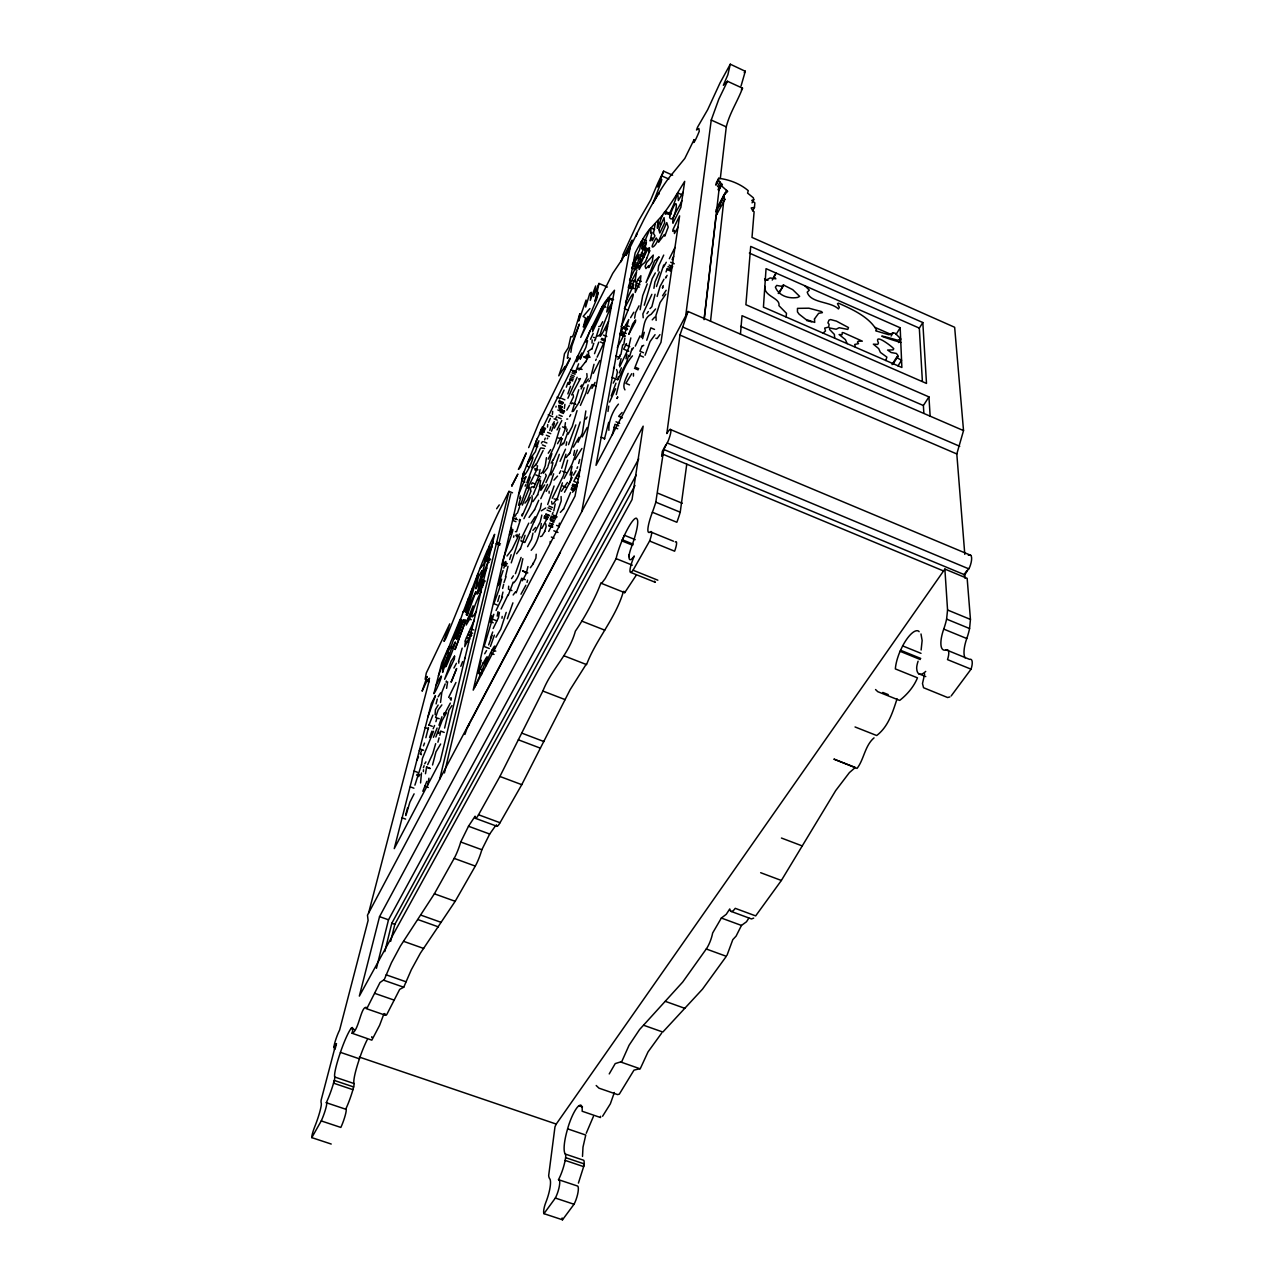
<?xml version="1.0" encoding="UTF-8"?>
<svg xmlns="http://www.w3.org/2000/svg" width="1284" height="1284" viewBox="0 0 1284 1284"><rect width="100%" height="100%" fill="white"/><g stroke="black" fill="none" stroke-linecap="round" stroke-linejoin="round"><path stroke-width="1.5" d="M540.066 469.527L538.75 476.155L533.679 487.711M528.157 461.614L535.396 451.647L538.911 440.813L535.203 446.575L535.396 444.007L534.625 445.323L537.659 446.575M460.812 666.332L462.625 661.629M513.199 582.134L508.191 595.519M640.122 309.733L642.738 295.625L647.232 283.892M540.5 485.529L537.514 495.191M519.571 506.987L517.388 513.167M432.531 764.991L435.95 751.91L440.653 744.014M423.399 771.588L423.479 769.758M633.493 373.467L633.445 376.1M552.939 462.738L550.659 472.351L545.941 482.543M655.065 294.261L651.855 306.748L649.977 308.625M622.676 344.818L620.974 354.272M428.92 725.235L432.901 715.108M447.634 681.836L446.591 688.336M581.764 511.626L630.203 247.138L643.942 219.452A139.924 17.35 -67.2 0 1 672.334 173.709L684.821 158.43L694.098 139.587L693.697 142.524L694.981 140.823A12.663 1.541 -66.6 0 0 699.266 131.193L698.881 128.496L696.522 129.989L697.533 127.212L707.677 109.686L720.067 82.85L730.291 64.2L727.867 74.761L723.341 85.306L727.466 81.261L742.521 88.179C737.658 101.227 729.537 113.249 726.279 126.875L720.308 178.556M552.056 504.243L551.606 501.45M450.058 698.801L450.106 697.982M506.217 612.388L500.776 629.192L496.009 637.201M512.91 602.854L507.357 618.76M421.489 764.542L422.404 758.459L433.527 731.286M502.188 616.416L501.98 618.246M577.046 410.591L572.199 426.625L568.09 434.185M727.466 81.261L718.831 99.125L711.24 120.054L685.688 315.912M593.818 343.277L591.812 349.264M437.908 742.216L439.08 737.818M522.845 558.717C521.063 566.806 519.731 576.564 513.825 582.727M565.939 454.247L561.686 468.243M964.798 554.383L956.805 453.958L963.53 430.605L954.654 327.276L752.007 237.428L754.109 211.716L752.713 210.72L754.462 207.446L754.848 202.824L751.734 200.448L753.756 199.662L753.355 197.8L747.593 193.098L748.251 190.69C740.322 183.805 729.216 179.503 718.671 178.315L716.183 183.114M740.451 334.145L742.024 315.687L928.942 396.9L930.146 416.16M438.791 732.089L438.63 733.405M657.841 580.191L633.06 570.224A14.686 2.648 -68 0 1 629.995 570A14.686 2.648 -68 0 1 634.264 556.004A25.231 4.478 -67.9 0 1 629.032 556.678L629.24 554.544A12.31 2.167 -68 0 1 631.295 547.433A34.475 5.955 -68 0 0 636.88 518.848L636.639 518.367A29.131 5.024 -68 0 0 624.425 535.268L621.777 541.302A24.444 4.205 -68 0 0 616.111 558.636L605.165 578.619L601.554 583.418L600.976 582.808C596.177 596.145 585.552 616.352 575.376 631.15C568.908 654.76 551.976 668.145 542.859 691.033L499.909 776.467L478.531 814.762A15.023 2.263 -69.3 0 1 475.096 816.207L468.499 826.238L460.731 841.999A14.766 2.167 -69.5 0 1 454.167 858.386L434.377 893.808L400.383 946.083L391.427 962.775L384.285 979.548L380 982.517L367.192 1007.892C361.286 1003.173 359.038 1030.779 352.105 1033.267A19.966 2.52 -70.1 0 0 352.121 1027.569L351.094 1028.452A23.786 3.001 -70.1 0 0 341.03 1050.601L340.437 1052.366A28.2 3.563 -70.2 0 0 334.723 1077.019A9.903 1.236 -70.3 0 1 334.338 1080.325L334.177 1080.984A9.903 1.236 -70.3 0 1 333.551 1083.166A20.191 2.52 -70.3 0 1 326.297 1102.715A11.749 1.477 -70.4 0 1 325.735 1108.67A11.749 1.477 -70.4 0 1 321.241 1120.916L311.787 1137.624L331.224 1144.044M503.649 584.364L502.638 588.473M965.119 657.922A23.128 8.185 -67.3 0 1 966.772 638.517A32.116 11.058 -67.4 0 0 969.581 628.55L970.447 619.418L967.157 578.346L944.88 569.069L556.245 1124.078L554.977 1126.806L548.669 1175.598A25.824 6.083 -72.2 0 0 549.696 1178.696A18.265 4.253 -72.5 0 1 545.861 1202.322A8.828 2.087 -72.6 0 0 543.951 1213.669L562.504 1219.8L574.028 1204.264A11.476 2.825 -72.7 0 0 578.041 1192.178A11.476 2.825 -72.7 0 0 577.046 1185.87L558.508 1179.675A19.742 4.671 -72.3 0 0 565.153 1160.399L565.634 1157.542A9.694 2.311 -72.3 0 0 565.297 1154.059A27.574 6.613 -72.1 0 1 567.624 1128.861L568.106 1127.095A23.256 5.569 -72.1 0 1 578.859 1105.749L580.4 1105.059A19.533 4.671 -72 0 1 582.15 1111.238L600.511 1117.529A19.485 4.847 -72.2 0 0 600.543 1116.294M644.311 332.315L642.546 338.703M608.76 406.129L607.99 411.426M554.078 485.994L547.69 504.468M552.698 411.345L552.361 414.443M951.203 695.912L971.041 669.173L947.512 659.623A11.091 3.804 -67.7 0 0 946.196 649.848A23.192 7.913 -67.3 0 1 943.74 629.096A32.196 10.689 -67.5 0 0 946.597 619.113L947.56 609.996L944.88 569.069M450.299 703.118L443.895 715.236M710.534 321.209L723.743 201.01L724.834 199.421L723.566 195.489L727.675 191.38L720.517 184.928L722.362 184.848L718.43 180.402L718.671 178.315M575.81 424.924L568.523 444.649M704.274 318.705L716.167 215.519L724.834 199.421M963.53 430.605L688.031 311.482L679.958 335.06L666.845 433.559A13.354 2.279 -67.4 0 1 670.906 430.092A13.354 2.279 -67.4 0 1 668.145 441.07L663.764 449.48L655.803 502.172A33.143 5.826 -67.8 0 1 652.384 512.252L676.861 522.267A33.063 6.243 -67.8 0 0 680.231 512.204L686.763 464.166M704.049 319.668L719.393 186.501M421.345 753.981L421.264 754.735M561.862 438.598L560.081 445.644L553.308 460.009M541.366 503.312L540.339 508.368L534.16 521.834M585.841 410.944L582.278 433.382L577.993 442.306M626.03 358.734L626.913 354.288M588.104 384.815L585.905 393.081L580.416 405.423M643.204 317.758L642.883 313.906L651.871 294.341M502.558 596.851L496.089 610.51M532.25 468.419L526.777 482.848M425.855 737.706L428.439 727.53M540.644 480.425L539.473 487.037M486.026 665.706C485.352 661.87 499.107 635.002 493.602 651.277M549.135 491.242L549.119 493.2M640.604 255.725L639.56 263.397C641.936 259.625 646.542 250.059 644.969 248.582L646.43 241.938L640.604 255.725L644.167 257.298M572.231 472.143L570.289 481.516L564.495 492.27M658.146 220.623C655.049 241.52 661.051 213.401 665.273 211.475A225.743 26.097 -66.3 0 0 674.373 198.073L684.693 181.349L680.857 207.414L672.912 223.255C671.869 215.632 679.204 208.056 681.852 200.641M578.779 389.774L572.086 411.683M519.859 498.288L520.229 495.865M565.474 449.175L560.065 461.341M572.07 466.413L570.08 475.096M592.133 339.923L592.068 343.117M641.246 337.387C644.215 330.036 642.738 318.063 651.149 314.291L655.61 308.979M657.151 296.443L659.992 286.541L663.988 279.206M559.92 428.07L554.19 446.559L548.252 459.094M558.829 526.986L559.423 523.182M450.989 700.278L451.374 697.918L450.459 698.737M612.324 434.698L615.004 424.282L618.695 425.807M629.256 554.431L629.144 555.105A12.31 2.167 -68 0 0 629.032 556.678M921.126 650.009L922.137 640.523L920.997 633.975M525.06 535.316L520.485 548.685M498.015 611.601L497.181 616.111M539.89 478.434L533.277 494.501M433.446 737.337L437.106 728.028M570.866 352.314L571.813 346.166L579.357 324.114L568.282 352.474L567.319 358.236L568.314 357.61M567.672 432.708L563.612 443.847M662.528 215.182L649.158 229.916A65.693 8.073 -67.2 0 0 642.883 238.968L641.679 248.903L649.736 229.274M507.999 566.34L505.495 576.773M519.234 521.208L519.619 519.298M617.845 379.374L618.326 376.726M435.565 717.499L438.165 709.892L441.857 704.916M538.429 479.638L538.365 480.649M616.272 394.621C619.658 380.883 622.836 367.031 632.466 355.861M446.126 682.189L446.367 681.001M644.263 305.239L652.192 278.644L655.305 272.946M671.275 214.027L665.273 211.475L665.256 214.235L668.37 213.128C667.263 220.013 677.342 197.287 676.732 194.349M458.725 663.122L458.805 661.388M427.925 716.937L435.469 695.559L431.344 703.568L394.252 848.628L440.284 760.995L494.629 534.337A58.213 6.5 -68.3 0 0 488.979 546.567L483.731 564.109L479.751 568.956M588.618 352.522L588.553 355.62M468.419 598.617L465.065 610.414L463.123 612.211L480.521 566.966A58.342 6.516 -68.3 0 1 487.535 549.857M573.627 455.274L574.59 450.491M546.454 457.682L545.235 465.771L542.763 471.982L540.981 473.555M577.142 377.287L567.913 398.249M615.919 383.194L611.216 395.857M885.799 360.499L886.875 357.113L880.407 352.41L878.689 348.622L873.345 344.16L877.678 344.417L878.497 343.053C873.216 332.299 891.465 345.99 893.744 348.718L893.118 349.906L887.597 350.05L891.176 352.538L896.409 353.453L897.901 355.395L897.532 358.092L901.561 360.226L897.997 365.908M566.629 431.552L567.111 429.113M503.103 570.481L497.919 585.809L501.595 579.148L499.139 589.131L493.842 603.689L497.197 605.005M448.774 646.719L447.121 653.299L451.647 645.033L463.251 611.666M547.754 467.472L543.437 473.25M541.206 447.923L544.48 448.581M569.887 453.108L580.207 421.954M502.975 592.084L501.659 597.381M566.1 445.42L566.677 441.873M474.438 619.707L465.578 639.673L464.728 646.687L470.987 633.991M520.758 497.566L518.527 505.11M528.767 523.15L521.4 538.189M624.875 338.093L623.767 344.658M405.904 815.581L409.869 802.195L414.106 793.849M622.531 256.912L621.007 261.808L632.145 240.092L626.03 255.291L630.171 248.133M616.159 377.624L617.411 372.039L616.577 369.487M672.623 175.202L663.635 171.173L657.536 186.95L661.693 179.359L661.132 182.232L652.866 203.418L659.125 192.744L658.901 194.221M520.453 519.619L516.569 531.64L515.43 531.656M521.095 557.433L515.398 573.659M474.952 686.812C476.878 682.655 499.412 631.118 478.049 673.185L481.564 674.533M478.049 673.185L481.259 660.169M493.2 622.788L489.814 621.456L491.194 615.71M505.944 566.148L502.686 564.864C498.369 567.817 521.095 512.798 509.571 534.561L511.578 527.82M515.943 521.689L512.781 520.421L513.985 515.157M518.736 494.228L526.023 476.589L524.016 478.707L522.781 478.451L521.786 480.842L524.851 482.094M521.786 480.842L523.471 473.443L537.306 438.534M537.547 465.771L536.664 469.992L527.676 488.177M559.31 454.311L555.442 465.402M321.241 1120.916L340.838 1127.432A11.733 1.573 -70.6 0 0 345.284 1115.202A11.733 1.573 -70.6 0 0 345.717 1109.216A20.159 2.696 -70.5 0 0 352.923 1089.683L353.678 1086.842A9.887 1.332 -70.4 0 0 354.015 1083.535A28.152 3.82 -70.3 0 1 359.44 1058.835L360.018 1057.069A23.738 3.21 -70.3 0 1 367.176 1039.783M444.441 772.952L510.775 493.73M533.117 563.788L533.358 562.809M439.658 779.244L508.962 491.355L512.525 492.799M547.738 424.506L547.482 427.107M436.078 703.889L437.298 699.01M439.834 735.283L440.653 731.077L444.184 732.41M527.034 582.438L527.58 580.175M390.673 941.349L394.83 924.352L635.002 485.464M486.893 568.138L479.767 583.096L476.99 594.155L479.622 587.334L478.017 593.368L482.88 584.75M384.815 951.604L391.797 923.26L636.174 475.192M376.437 968.313L388.506 919.809L638.726 458.837M646.751 340.26L650.86 327.869L654.503 329.426M427.781 784.973L428.936 778.216M530.597 488.931L530.533 491.098M547.722 517.42L541.848 528.414M379.55 916.632L359.343 996.111L632.049 499.556L643.156 426.16L379.55 916.632L388.506 919.809M547.514 484.405L540.773 498.657M519.924 536.664L511.241 562.857M383.675 980.206L403.738 987.219L411.313 969.757L420.398 953.161L455.178 901.304L475.289 866.09A14.734 2.311 -69.6 0 0 481.837 849.735L489.686 834.038L495.48 825.837M635.692 285.497L637.602 279.816L640.893 275.707L640.347 281.405L635.227 292.463L635.692 285.497L639.352 287.086M311.787 1137.624A9.02 1.123 -70.4 0 1 314.869 1126.389A18.682 2.295 -70.4 0 0 321.209 1103.02A26.418 3.274 -70.2 0 1 321.128 1100.179L335.846 1044.133L333.808 1047.824M335.124 1048.819L336.488 1043.571L334.065 1046.797A10.481 1.268 -70 0 1 339.618 1030.041L368.107 920.451L367.481 915.171L688.031 311.482M619.321 365.41L621.087 358.621M368.572 913.117L429.049 681.178L428.423 682.269L429.514 678.209L427.572 680.937L427.379 679.878L422.099 691.177L427.155 676.524L425.148 679.3L426.304 672.993L449.753 623.847L443.895 641.326A10.16 1.059 -68.5 0 0 446.174 637.667L469.254 581.058A124.099 13.98 -68.3 0 1 497.839 513.744L508.962 491.355M587.093 354.191L586.9 355.796L590.142 357.161M511.16 554.688L509.668 559.487M564.35 408.424L564.896 404.348M611.473 299.926L608.375 298.097L611.585 299.477M538.75 500.246L534.529 509.796M414.909 785.15L421.489 764.413M421.473 773.016L420.574 782.935M578.651 463.46L579.71 459.528M407.574 807.861L405.728 814.666M630.845 337.917L628.293 348.863L619.674 366.839M492.045 635.516L488.658 644.905M547.995 466.333L551.895 453.669M435.918 721.656L436.672 719.04M467.986 618.471L466.188 625.051L469.479 619.402L473.154 605.823L467.986 618.471L471.244 619.739M663.202 285.529L662.464 288.146L662.769 287.086M645.082 355.251L650.057 341.576L655.065 334.675M529.811 531.993L524.835 542.394M614.346 1092.491L610.365 1103.807L602.581 1116.245M632.386 264.424L639.609 249.802L641.438 241.408L642.883 238.968L646.398 240.509M607.38 287.054L599.002 283.443L594.973 301.323L598.248 292.351L596.707 298.979L580.705 337.387L612.693 273.444L621.247 260.764M460.218 619.225A174.335 17.35 -68.4 0 1 450.973 641.535L438.47 675.721M578.635 363.805L575.489 372.071M622.692 255.227L638.308 221.362L650.763 199.871A105.786 12.856 -66.8 0 1 658.082 182.617L663.635 171.173M513.616 537.226L513.905 535.829M519.474 533.983L512.075 549.343L507.003 556.004M533.759 522.187L529.522 532.459M638.71 368.668L635.066 367.112L640.491 353.293M530.26 477.07L521.015 503.874M556.084 406.29L555.94 407.108M598.745 342.218L594.524 353.678M619.097 358.204L620.445 354.689L617.829 359.327M652.224 319.877L654.792 317.116M421.794 750.097L420.189 754.093M505.976 576.885L504.002 582.535M477.873 573.868L471.774 595.664L465.402 612.211L472.175 588.923M492.061 546.791L485.496 560.947L480.714 579.244L488.787 560.306M656.477 286.573L663.716 265.018M635.275 346.118L640.074 335.862M666.043 271.951L667.231 268.452L670.778 269.993M605.952 307.213L602.774 305.849L592.534 331.721L608.375 298.097M586.242 1133.274L593.417 1116.438M567.929 382.6L566.292 387.19M604.379 439.305L608.728 422.292M620.846 418.536L621.408 416.851M430.06 768.602L426.641 766.901L425.486 773.722M455.932 682.51L448.646 697.405M492.992 542.907L493.2 542.073L487.39 553.966L488.979 546.567M924.657 673.956L922.49 683.569L923.549 687.726L947.592 697.517L949.871 696.939M383.964 1013.734L379.647 1025.226L371.83 1040.152L352.105 1033.267M535.444 459.078L531.801 467.488M497.759 601.538L499.492 595.503M423.415 767.688L424.105 765.665M557.754 422.003L554.287 428.166M567.849 393.899L570.529 386.356M570.594 492.462L563.467 509.202M562.825 435.356L565.955 426.946M464.872 734.464L467.36 727.547L560.45 552.264M422.821 791.265L426.85 781.346M569.55 405.262L566.838 410.142M528.639 447.618L539.312 421.746L569.711 359.6L570.096 358.124L564.238 369.535L565.024 366.47L558.765 375.827L562.761 364.175L564.462 353.742L568.347 347.643L570.786 336.649L572.439 336.745L573.515 334.466L579.854 313.745L578.763 320.968L586.082 300.039L585.681 307.004L589.773 293.474L591.266 292.27L590.255 300.36L595.664 285.963L593.513 296.476L599.002 283.443M492.703 632.001L490.424 638.148M555.49 517.259L561.204 500.921L561.108 496.539M587.96 316.394L583.337 327.083L585.648 318.095L583.161 316.41L589.918 308.577M576.997 468.451L577.607 466.814M897.051 698.833C892.701 712.187 888.367 726.583 876.699 735.523L855.048 726.969M423.511 745.827L424.522 743.099M595.423 339.361L594.508 340.87M621.151 326.473C624.489 319.893 644.664 269.736 624.377 308.642L628.02 310.214M431.97 731.142L429.562 737.449M540.436 448.26L535.942 458.099M597.108 357.161L604.764 341.014L601.249 339.586L601.843 338.366L605.165 339.795M533.197 563.82L530.372 567.705M595.343 339.441L598.938 328.511M551.51 431.183L554.495 423.463M623.366 591.555C615.871 617.973 595.664 640.026 586.579 664.614L563.869 655.755M632.081 348.462L629.577 356.535M612.163 302.43L606.738 312.028L609.274 299.91C606.016 305.111 610.205 295.111 608.263 298.546M589.95 330.951L585.793 341.929L587.558 340.774L585.889 347.386L580.224 359.183L581.861 353.004L576.741 361.671L578.073 356.085L576.997 356.984M535.701 442.049L600.463 309.781A33.914 3.948 -67.4 0 1 605.31 301.579L614.506 290.232L574.991 496.202L473.202 690.134L523.728 472.287L523.037 476.123C528.671 473.507 540.05 441.985 526.472 465.867L529.522 467.103M544.593 439.898L545.283 438.133M503.858 568.09L505.832 561.461L502.686 564.864M579.052 402.373L584.092 387.72M551.382 516.088L550.098 519.298M741.045 85.996L745.298 71.294L730.291 64.2M636.19 236.224L637.153 233.142L636.334 234.041M625.517 302.414L632.627 287.183L633.14 282.945L634.537 280.201L635.05 280.987L636.591 271.63L628.245 287.311L631.824 288.868M561.814 420.574L557.047 429.899M619.305 372.97L621.408 367.802M559.519 410.19L560.209 408.505M529.618 487.182L522.315 505.126M426.513 767.286L430.156 768.362M557.368 498.353L562.44 482.816M590.319 378.94L594.01 364.303M587.077 416.995L585.857 419.146M549.777 430.445L550.82 426.786M605.727 330.614L607.525 326.65M489.814 621.456L493.826 614.298L484.116 646.494L489.3 648.5M580.079 469.671L573.82 481.339L578.009 483.057M577.72 481.965L572.632 492.253M578.41 1183.11L583.642 1166.626A9.662 2.391 -72.5 0 0 584.027 1164.428L584.108 1163.753A9.662 2.391 -72.5 0 0 583.706 1160.271L565.297 1154.059M593.224 333.439L590.496 339.265M433.173 728.75L434.57 725.476M655.177 223.994L653.492 233.367L654.968 235.807L652.24 240.718L652.128 237.749L650.121 240.927L651.983 232.356L650.635 233.207L651.084 227.958L654.631 229.515M564.109 390.095L560.418 398.024M447.891 648.805L441.728 662.977L433.88 693.665C437.7 689.139 447.57 661.95 435.918 685.72M965.022 578.233L964.749 574.831L969.757 567.03A12.936 4.317 -66.7 0 0 968.345 555.266M569.213 483.651L572.183 477.568M666.284 262.289L663.764 266.719M515.269 516.168L516.409 513.584M875.544 689.54L877.758 691.675L899.651 700.422C907.146 694.628 913.887 686.683 917.466 677.84L895.349 668.916A23.754 7.72 -67.8 0 1 899.907 651.694L902.652 645.9A28.312 9.229 -67.8 0 1 918.558 631.086L919.119 631.68M581.138 388.924L587.093 376.87L586.836 373.596M553.773 510.855L555.218 503.906M609.595 402.085L615.63 388.731M445.195 683.923L441.824 692.381L440.54 702.396M550.9 475L555.603 465.033M637.041 270.234L631.744 267.939L639.095 254.457L637.185 268.212L636.302 267.361L634.794 269.255L629.529 280.201M451.92 680.584L456.639 668.515L451.037 682.205L451.888 680.584M462.176 648.115L458.452 661.549M543.1 450.604L535.781 465.466M416.802 760.449L418.536 756.854M544.641 531.624L546.149 526.665L545.732 523.792M548.525 422.356L550.371 418.391M522.074 516.168L530.324 497.325M453.942 668.001L456.414 663.298M570.192 403.69L573.434 396.9L573.226 394.718M403.738 987.219L399.677 989.37L386.725 1014.649L385.569 1015.291L366.101 1008.566M568.298 383.9L569.759 380.867M554.223 421.666L552.248 425.084M587.542 393.562L592.02 384.558L595.792 386.051M642.209 345.733L639.897 351.19L643.525 352.747M672.062 259.657L673.635 256.383M552.2 514.21L553.035 512.493M496.41 824.826A14.991 2.424 -69.4 0 0 500.038 822.723L521.769 784.668L570.192 689.588L586.162 664.293M555.651 418.568L556.855 416.096M593.288 373.323L599.74 360.579M585.472 362.313L588.955 355.507M515.526 519.153L516.168 517.853M465.37 657.199L464.535 658.885M537.707 494.725L532.94 501.611M617.347 347.483L624.923 333.182L628.759 319.572L623.815 328.319L627.154 329.747M481.227 591.571C475.722 601.105 465.835 628.855 476.508 611.088M874.035 737.867C864.822 745.699 863.988 759.55 857.054 768.394L833.878 759.101L855.321 767.463L849.382 772.615L835.724 790.543L781.362 880.471L755.666 915.893L735.25 908.334A14.638 4.173 -70.5 0 1 729.745 908.96L726.246 914.32L721.351 918.044L712.652 933.003A14.397 3.996 -70.8 0 1 706.264 948.988L682.719 982.035L639.56 1029.559L629.064 1045.256L621.793 1061.531L615.213 1063.601L609.226 1073.922M540.5 488.899L546.246 475.738L545.556 474.133M427.684 764.67L432.756 753.692L435.661 743.645M611.232 307.277C608.215 310.712 589.196 360.579 608.536 321.369M669.333 258.71L674.951 247.475M548.717 531.432L552.858 523.118M748.877 918.092L746.469 921.784L741.462 925.443L736.101 936.1L732.811 939.631L726.985 955.344M580.432 378.507L571.669 394.958M587.189 427.508L582.198 436.929M444.28 712.781L443.718 713.84M557.449 498.224L553.26 503.809M544.785 531.303L541.896 536.102L540.436 536.568M595.648 360.403L596.322 359.038M617.684 379.952L626.624 362.088L628.695 355.363M667.102 275.37L665.754 278.034L665.577 277.248M542.474 441.552L541.447 443.124M525.092 486.187L525.926 484.566M588.955 381.605L589.533 380.497M624.698 336.488L619.723 334.37L623.575 327.115L627.025 328.624M716.023 184.543L718.494 179.744M715.942 185.217L718.43 180.402M717.515 186.629L720.003 181.83M677.92 227.316L674.437 233.528L674.325 230.301L672.768 231.28L673.009 229.499L679.605 215.856L660.987 342.346L596.017 465.354L635.147 252.964A65.693 8.073 -67.2 0 1 641.438 241.408M718.029 189.727L720.565 184.591M719.201 188.732L721.688 183.933M718.831 189.743L721.335 184.928M718.687 190.658L721.175 185.843M744.238 72.706L745.121 71.037M591.924 388.458L595.086 382.391M438.165 696.795L440.669 692.782M614.506 366.903L613.495 368.829M552.264 498.24L563.419 475.594L567.624 460.202M575.986 470.779L573.45 475.144M724.946 193.162L716.007 209.966L717.258 213.914M726.6 190.353L719.088 204.782L720.147 205.793M716.119 211.892L723.678 197.415M560.819 470.779L559.439 473.411M670.023 269.191L672.399 264.857M659.366 271.967L654.936 282.047L653.909 288.306M534.609 509.652L529.04 517.436M602.678 321.674L600.286 326.216L598.761 326.601M683.104 192.151L678.353 200.577L677.695 192.857L682.639 195.056M486.572 650.571L484.71 653.749M490.424 646.414L494.388 635.163M752.071 202.84L753.756 199.662M544.689 484.903L540.757 490.376M520.983 594.187L525.846 585.247M573.37 447.105L579.084 437.25M631.696 373.724L625.886 383.37L629.497 384.895M663.716 255.083L658.58 266.125L657.986 271.02M665.834 444.954L662.287 451.39L661.645 456.221L663.122 454.327L942.905 570.69M334.482 1049.381L335.413 1047.696M513.151 594.99L515.638 591.715M772.23 280.072L776.114 273.091L774.027 276.413L775.857 278.821L770.191 277.954L765.232 280.554M569.197 384.478L570.449 382.231M570.722 414.636L569.631 416.562M613.19 383.146L614.94 380M639.031 305.833L635.58 312.702L634.601 318.159M419.306 750.675L420.237 749.005L423.592 750.257M778.248 293.474L783.689 285.128L792.709 289.654L799.643 296.379L797.557 297.455C788.89 298.963 778.794 295.946 775.408 287.151L776.724 285.417L781.571 286.332L782.919 285.176M779.019 293.426L783.689 285.128M521.769 515.077L522.428 513.921M633.06 570.224L649.592 541.029A11.428 2.07 -67.9 0 0 650.426 531.833A23.882 4.317 -67.7 0 1 652.384 512.252M524.963 503.135L527.499 499.861L530.982 491.114M633.493 347.659L632.113 349.81M666.155 290.296L662.56 295.769M563.612 508.881L560.37 512.38M636.27 575.152L624.73 592.678L601.554 583.418M519.378 505.784L520.79 503.408M513.375 575.81L511.53 578.619M424.715 763.787L425.935 761.877M602.774 305.849L592.518 329.651L593.481 325.301L591.475 327.869M558.668 401.683L559.647 400.062M585.761 382.776L588.409 379.005M561.397 437.186L557.513 443.702M630.604 317.678L633.782 312.237M574.927 459.608L581.925 448.469M548.22 453.22L550.643 449.593M659.96 334.642L657.087 338.591L655.915 338.238M891.096 336.039L893.07 332.829L895.269 333.262L900.646 338.832M896.023 334.498L900.18 327.773L766.05 268.661L763.434 307.101L901.866 367.497L900.18 327.773M569.871 453.075L568.732 454.648M493.184 628.518L498.401 617.829L499.428 612.452M898.559 342.571L900.662 339.185L897.516 340.196C864.325 330.71 892.428 340.244 900.806 342.411M547.209 438.871L547.754 438.004M467.36 727.547L469.446 724.208M892.043 364.624L897.099 356.503M892.894 364.351L897.949 356.246M922.377 381.284L919.328 328.126L922.811 322.541L750.707 246.416L745.892 304.725L926.502 383.435L922.811 322.541M580.464 386.725L581.812 384.975M512.781 520.421L514.114 518.303L517.275 519.587M742.521 88.179L741.349 89.976M418.568 776.611L419.836 774.605M531.528 484.084L532.33 482.816L535.54 484.116M561.622 445.195L562.906 443.205M923.838 413.255L923.389 405.519L928.942 396.9M577.704 369.07L578.843 368.107L582.053 369.455M551.109 463.155L553.356 459.528M516.136 592.839L521.689 578.265L525.268 579.678M564.061 478.483L571.91 464.471L577.335 449.994M646.927 313.633L648.34 311.547M530.982 523.198L535.155 516.73M963.803 574.959L966.932 570.529M543.951 1213.669L555.346 1198.052A11.492 2.728 -72.5 0 0 559.391 1185.951A11.492 2.728 -72.5 0 0 558.508 1179.675M416.562 775.215L417.316 774.188M665.818 294.132L660.072 302.559L655.947 315.511L656.124 320.438M531.078 487.776L531.961 486.732L533.791 487.294M786.097 316.988L786.498 313.344L778.923 305.656C780.624 297.888 763.595 296.443 764.831 286.412M626.271 253.799L623.623 256.495M523.92 518.672C527.018 511.867 533.39 503.119 531.993 495.64M446.479 712.845L442.194 720.436L435.854 737M706.264 948.988L726.327 956.307L702.492 989.161L662.833 1032.047L643.685 1025.274M499.267 504.917L496.635 508.753M571.605 403.866L572.439 402.935L575.746 404.316M451.936 705.59L448.918 710.245L444.601 728.06M643.717 345.268L642.385 346.231M533.374 563.323L535.909 558.155L536.214 554.223M661.661 1033.106L648.019 1051.917L640.202 1068.834L620.926 1062.077M561.413 491.307L567.432 482.447M553.966 498.866L558.042 499.797M573.306 411.329L579.068 402.309M628.133 373.387C626.255 377.994 621.825 385.328 624.955 389.887M600.158 334.626L597.718 336.215M557.529 476.091L553.966 480.152M534.914 532.17L540.211 521.914L541.816 515.077M501.097 609.017L507.983 594.861M541.286 510.807L545.7 508.031M587.703 351.72L591.876 348.606M522.347 580.769L526.119 573.916L527.981 566.533M568.635 454.231L566.276 457.473M753.676 918.108L751.477 918.943L731.158 911.431M893.07 332.829L888.977 334.787L875.688 330.807L876.49 329.94C868.851 316.683 852.078 309.251 838.484 303.168L837.489 303.666L839.319 307.358L838.468 308.962C830.604 301.275 810.332 303.265 807.235 292.174L809.321 290.12L804.811 285.738M520.485 548.573L516.617 553.741M558.155 437.972L562.408 438.711M578.988 370.097L585.937 361.366M531.191 550.306C537.466 543.421 539.922 532.571 541.334 523.535M527.58 546.663L531.544 539.248L532.988 533.165M352.121 1027.569L351.094 1028.452L354.545 1029.64M822.996 333.086L825.484 331.031L824.665 328.11L828.71 327.051L829.095 324.306L827.907 322.878L828.982 320.117L830.555 319.555L836.414 321.128L848.483 327.564L847.793 329.426L839.142 327.709L836.173 329.234L829.56 327.966L829.544 329.426L834.375 334.402L834.696 338.19M441.953 716.729L438.967 725.251M533.021 467.793L536.343 463.749M438.149 705.06L435.437 709.619L435.099 714.514M562.745 485.978L566.356 487.438M754.462 207.446L751.188 207.912L752.713 210.72M622.082 412.485L618.647 416.353L622.339 417.894M535.621 527.451L532.94 530.404M546.23 491.355L550.178 484.453L553.661 473.828M566.742 419.098L567.721 419.017M618.455 404.123C612.837 410.655 608.327 421.521 608.889 430.284M593.497 337.387L594.476 337.596M639.833 1068.689L633.975 1070.15L619.305 1094.161L617.54 1094.578L598.954 1088.158L596.193 1085.51M806.545 320.502L811.793 321.899M544.625 430.445L541.062 429.45L543.325 432.066M541.623 428.246L545.186 429.257M555.346 1198.052L574.028 1204.264M326.297 1102.715L345.717 1109.216M334.723 1077.019L354.015 1083.535M565.618 1157.638L584.092 1163.866L583.642 1166.626L565.153 1160.399M353.662 1086.954L334.305 1080.438L333.551 1083.166L352.923 1089.683M359.36 1057.069L556.245 1124.078M567.624 1128.861L585.761 1135.04L583 1147.093L582.503 1156.419M340.437 1052.366L359.44 1058.835M578.859 1105.749L582.487 1107.001M374.671 993.334L394.284 1000.156M386.147 974.829L406.017 981.779M403.593 941.332L423.688 948.459M391.797 923.26L394.83 924.352M665.337 1001.359L684.821 1008.325M420.654 915.043L441.134 922.361M417.926 919.569L438.374 926.871M434.377 893.808L455.178 901.304M454.167 858.386L475.289 866.09M402.133 817.828L405.616 819.112M460.731 841.999L481.837 849.735M721.351 918.044L741.462 925.443M468.499 826.238L489.686 834.038M424.683 786.129L428.294 787.461M410.415 786.899L413.929 788.199M478.531 814.762L500.038 822.723M475.529 818.357L496.956 826.27M414.09 771.026L417.493 772.294M760.658 872.703L781.362 880.471M499.909 776.467L521.769 784.668M425.213 727.595L428.503 728.831M439.224 718.703L436.143 717.692M428.92 725.059L432.259 726.311M521.866 733.148L543.967 741.558M781.442 838.035L802.339 845.963M518.367 739.809L540.42 748.187M482.928 662.881L486.443 664.245M542.859 691.033L565.169 699.636M479.959 668.98L483.474 670.344M478.531 672.11L482.046 673.458M467.874 635.018L471.244 636.318M466.509 637.634L469.864 638.934M492.205 649.752L495.768 651.132M465.145 641.037L468.499 642.337M490.456 653.058L494.019 654.439M470.458 628.662L473.828 629.962M469.302 631.937L472.656 633.237M468.419 633.943L471.774 635.243M493.313 619.482L496.748 620.83M479.462 584.076L483.169 585.536M479.06 585.536L482.752 586.997M511.931 590.576L508.48 589.212L508.673 586.194M481.5 579.614L485.208 581.074M480.938 580.464L484.63 581.925M581.78 621.103L604.7 630.139M480.28 581.764L483.972 583.225M479.767 583.096L483.458 584.557M504.082 562.392L507.357 563.692M527.836 572.921L522.524 570.818L526.584 573.194M503.248 563.756L506.506 565.056M486.973 557.802L490.632 559.262M486.171 559.15L489.814 560.594M485.496 560.947L489.14 562.408M882.814 692.445L888.255 694.612M496.748 542.378L500.455 543.854M496.057 543.758L499.749 545.235M630.621 572.391L655.305 582.31M524.498 542.474L521.127 541.126L521.095 540.082M543.886 517.982L547.417 519.41M550.403 520.662L554.03 522.123M556.582 525.397L559.375 526.536M549.536 523.134L553.179 524.594M918.734 673.763L925.764 676.588M549.006 524.947L552.634 526.408M553.821 530.774L558.01 532.459M616.111 558.636L632.338 565.169M551.35 537.049L554.142 538.173M902.652 645.9L921.013 653.347M635.211 539.649L624.425 535.268L621.921 540.885L632.707 545.283M548.926 506.089L552.457 507.517M900.533 650.25L920.724 658.435M548.011 507.806L551.558 509.234M900.036 651.277L920.243 659.511M622.403 539.81L633.173 544.175M547.048 510.037L550.579 511.481M556.855 516.666L553.211 515.189L556.774 517.131M545.941 513.985L549.504 515.382M552.345 516.553L555.972 518.014M545.828 514.37L549.375 515.799M551.735 517.709L555.362 519.185M544.673 515.703L548.204 517.131M544.272 516.569L547.803 517.998M550.996 519.282L554.64 520.758M946.196 649.848L969.564 659.366A11.058 3.932 -67.7 0 1 971.041 669.173M650.426 531.833L673.506 541.222M649.592 541.029L674.63 551.205A11.396 2.231 -67.9 0 0 675.272 541.944M562.713 471.26L566.244 472.705M575.441 477.857L578.233 478.996M943.74 629.096L966.772 638.517M538.028 469.896L534.85 468.596L535.139 470.201M572.776 484.084L576.949 485.801M572.439 485.272L576.628 486.973M572.086 485.962L576.275 487.663M571.589 487.663L575.762 489.381M571.38 488.739L574.173 489.878M571.284 489.284L574.076 490.424M540.644 476.878L535.829 474.919M571.348 489.653L574.157 490.793M542.346 444.874L545.475 446.174M657.922 493.233L682.253 503.248M946.597 619.113L969.581 628.55M655.803 502.172L680.231 512.204M576.757 475.417L579.549 476.557M542.169 427.058L545.556 428.455M544.448 430.846L541.062 429.45L543.886 432.082M547.61 432.355L550.74 433.655M546.294 435.212L549.424 436.512M543.742 441.712L546.888 443.012M947.56 609.996L970.447 619.418M559.005 415.021L562.199 416.337M557.978 417.444L561.172 418.761M548.236 414.876L552.826 416.77M601.121 437.17L604.7 438.663M554.094 418.841L557.24 420.157M562.504 426.85L565.795 428.23M561.734 398.522L564.88 399.822M667.327 443.044L968.955 568.924M557.047 397.157L560.113 398.441M616.015 421.794L619.707 423.335M560.225 401.202L563.355 402.518M559.92 401.651L563.098 402.983M559.567 402.085L562.697 403.385M559.15 402.935L562.28 404.235M614.009 427.251L617.7 428.792M558.989 405.375L562.135 406.691M559.022 405.776L562.167 407.092M663.764 449.48L964.749 574.831M558.909 406.306L562.055 407.622M558.572 407.83L561.734 409.147M561.381 409.837L564.575 411.169M561.22 410.158L564.495 411.426M560.867 410.912L564.061 412.244M557.85 410.013L560.996 411.329M560.289 412.148L563.483 413.464M670.2 429.418L970.736 555.298M573.242 370.498L576.388 371.814M573.081 370.659L576.227 371.975M570.642 369.776L574.092 371.22M572.68 371.445L575.826 372.761M571.99 372.906L575.136 374.222M571.155 374.928L574.285 376.244M570.513 376.613L573.659 377.929M569.984 378.234L573.129 379.55M569.534 379.631L572.68 380.947M585.552 356.085L588.762 357.45M584.027 356.615L587.221 357.979M583.915 357.145L587.125 358.509M611.938 377.384L617.074 379.55M639.833 355.459L643.477 357.016M628.759 351.318L623.623 349.136L626.448 343.614L626.303 345.187L629.738 346.648M600.334 341.945L603.657 343.358M615.806 356.005L619.177 357.433M634.457 368.299L638.1 369.856M621.328 331.352L626.287 333.471M620.605 332.749L623.912 334.177M620.14 333.567L625.099 335.702M619.771 334.145L624.73 336.264M603.496 335.108L606.834 336.52M625.902 325.029L629.224 326.457M624.329 327.789L627.651 329.202M623.575 327.115L627.057 329.234M623.093 327.95L626.415 329.378M683.04 327.179L959.726 446.286M608.616 297.776L613.559 299.686M679.958 335.06L956.805 453.958M740.659 326.345L923.389 405.519M632.129 280.426L635.724 281.982M636.286 283.154L639.946 284.743M630.284 283.395L633.863 284.952M629.337 285.257L632.932 286.797M628.807 286.316L634.184 288.627M635.082 262.418L638.613 263.958M634.232 263.862L639.544 266.157M633.349 265.146L638.63 267.457M632.659 266.237L636.174 267.762M637.602 279.816L641.262 281.405M643.717 246.929L647.28 248.486M643.444 247.475L647.008 249.032M642.786 249L646.35 250.557M670.713 262.225L674.26 263.782M641.422 252.739L644.985 254.296M669.173 265.098L672.72 266.655M640.925 254.36L644.488 255.917M668.049 266.623L671.58 268.179M666.861 269.415L670.409 270.972M637.362 257.715L640.909 259.272M642.161 242.082L645.675 243.623M657.745 222.373L661.356 223.962M764.574 278.869L767.912 280.345M874.869 327.34L891.337 334.578M665.577 212.534L669.237 214.155M749.358 253.076L919.328 328.126M661.677 175.876L668.884 179.07M711.24 120.054L726.279 126.875M544.255 431.263L541.062 429.45L544.079 431.681M540.516 430.686L543.694 432.483M539.392 433.173L542.586 434.987M539.954 431.922L542.955 434.152M385.569 1015.291L384.783 1013.525M624.73 592.678L623.896 591.314M565.409 422.677L564.735 428.053M515.799 535.203L516.264 536.022M517.243 537.402L517.067 534.433M855.449 347.258L854.711 344.449L858.547 343.63L857.471 342.154L858.161 341.255L862.334 341.159L843.636 332.781L842.256 332.54L842.079 334.739L839.11 334.546L845.402 339.618L847.151 343.63M654.599 581.171L654.84 581.989M578.988 379.502L578.875 378.668M550.194 541.463L550.371 543.1M562.504 1219.8A8.811 2.151 -72.8 0 1 562.135 1217.938M371.846 1036.637A19.934 2.696 -70.3 0 1 371.75 1037.584M918.092 661.196A11.957 3.98 -67.8 0 0 916.664 668.226L916.969 670.617A24.508 8.202 -67.7 0 0 925.716 671.404M455.114 649.447L465.883 620.108L455.114 649.447M481.837 570.818C483.635 572.118 471.693 601.169 477.279 582.438L476.765 583.434L478.483 576.773L481.837 570.818M646.703 258.341C644.119 266.045 643.043 261.005 639.272 269.48C637.185 269.945 653.123 236.256 648.709 251.776L649.881 250.524L646.703 258.341M658.901 229.579L659.783 233.046L664.614 222.983L664.069 217.606L658.901 229.579M814.457 318.994L814.73 322.412L805.79 319.395L799.097 314.147L797.476 311.932L797.46 308.369L808.904 308.192L821.519 311.563L822.434 312.638L818.63 313.328L814.457 318.994M648.773 265.627L648.693 267.57L652.224 261.743L653.283 255.051L646.671 262.434L645.082 266.334L645.932 268.581L648.773 265.627M475.866 591.844L467.103 615.437L468.339 610.686L466.269 614.683L469.061 605.486L475.866 591.844M657.601 240.268C655.739 246.753 647.2 252.499 656.236 237.941L657.601 240.268M669.767 216.097L669.622 217.51C674.935 227.091 681.563 183.307 669.767 216.097M461.742 619.883L457.81 633.092L454.632 638.951L458.869 625.067L461.742 619.883M658.724 240.943L658.532 242.211L664.502 234.474L664.775 236.176L668.226 227.091L666.749 222.613L658.724 240.943M445.516 666.428C445.259 671.195 462.208 626.062 452.273 647.971L451.984 646.927L445.516 666.428M635.387 321.899L628.759 334.37L632.707 323.921L635.612 319.941L635.387 321.899M658.949 257.041L646.125 282.496L654.583 260.877L658.949 257.041M454.568 656.172L454.343 659.125L444.633 679.284L451.166 661.099L454.568 656.172M442.739 667.937L442.611 672.431L449.047 652.786L442.739 667.937M457.12 637.827L456.799 639.336L464.07 619.578L461.662 623.623L457.12 637.827M518.495 469.302L520.469 467.216L526.247 452.931L518.495 469.302M512.284 484.662L511.786 486.251L517.853 474.069L512.284 484.662M617.668 397.061L617.058 398.457L617.668 397.061M552.441 527.242L548.814 525.766L552.569 527.307"/></g></svg>
